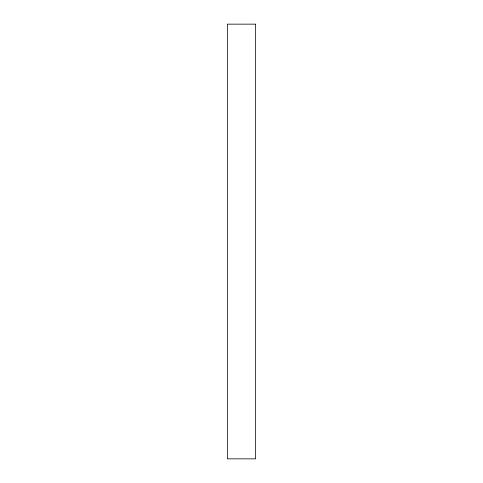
<?xml version="1.0" encoding="UTF-8"?>
<svg xmlns="http://www.w3.org/2000/svg" width="483" height="483" viewBox="0 0 483 483"><rect width="100%" height="100%" fill="white"/><g stroke="black" fill="none" stroke-linecap="round" stroke-linejoin="round"><path stroke-width="0.72" d="M255.634 24.15L227.366 24.15L227.366 458.85L255.634 458.85L255.634 24.15"/></g></svg>
